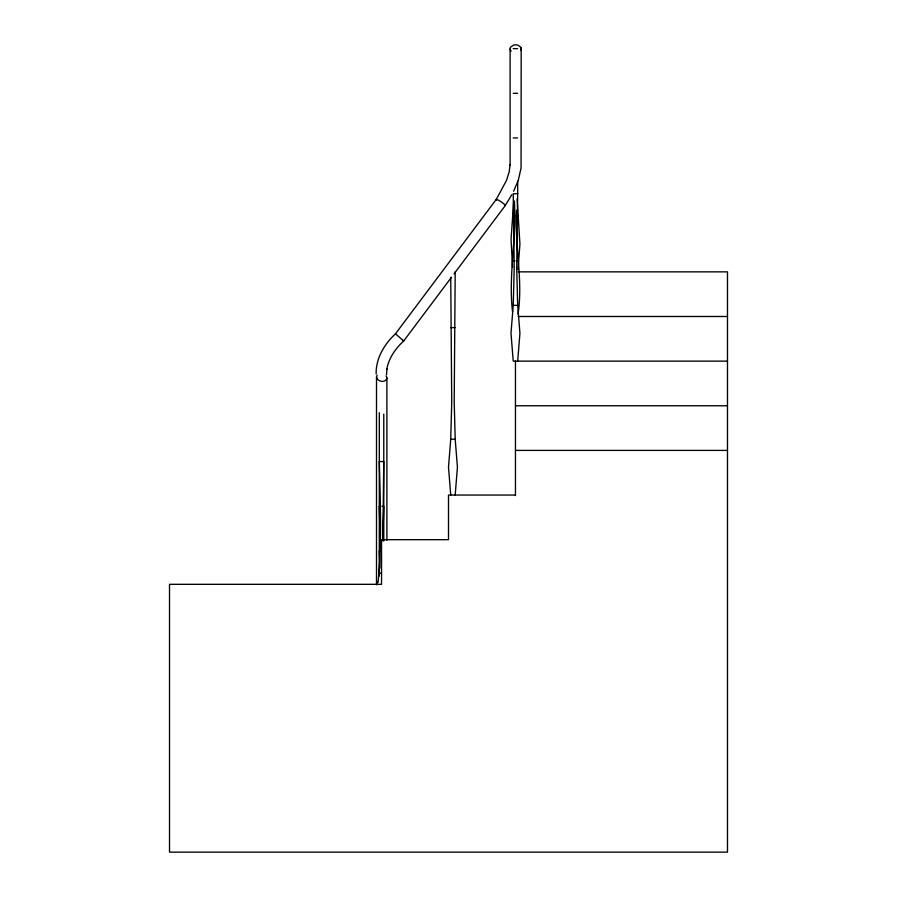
<?xml version="1.0" encoding="UTF-8"?>
<svg xmlns="http://www.w3.org/2000/svg" width="897" height="897" viewBox="0 0 897 897"><rect width="100%" height="100%" fill="white"/><g stroke="black" fill="none" stroke-linecap="round" stroke-linejoin="round"><path stroke-width="1.35" d="M376.168 373.937C375.72 358.419 384.421 344.078 395.476 333.796L496.243 199.437L506.435 180.544L509.182 171.888L510.124 164.409L510.113 165.418L510.113 49.167M386.551 374.677L386.899 368.645L386.764 369.396C388.693 358.251 395.465 348.529 403.672 341.006L451.505 277.229M382.828 540.745L383.77 506.211L382.66 506.211M513.723 201.444L511.055 239.286L512.546 267.239M378.074 582.422C381.887 542.315 380.373 501.804 379.308 461.563L383.77 461.563L382.851 539.949M450.731 495.043L448.5 467.146L450.731 439.25L451.729 402.058L450.731 277.431M455.194 271.858L454.207 402.058L455.194 439.25L457.425 467.146L455.194 495.043M512.546 311.876C508.184 274.93 516.863 238.019 514.329 200.917M727.489 361.132L513.23 361.132L510.998 333.236L513.23 305.339L514.216 268.136L513.23 193.741L517.692 193.741L517.692 181.183M517.692 193.741L516.694 268.136L517.692 305.339L519.924 333.236L517.692 361.132M376.729 584.922L376.628 582.736A3.936 3.308 0 0 1 377.099 581.783M376.505 583.812L376.505 377.02L377.099 375.137M386.102 375.899C388.872 379.375 383.714 382.571 380.552 381.09A6.683 5.124 -3.6 0 1 377.301 379.016L376.505 377.02M518.029 269.549L519.924 243.962L517.109 198.798M518.029 314.185C523.299 279.584 514.396 244.971 516.594 210.212M513.645 191.162L518.287 180.241L521.056 168.12L521.191 48.203M511.806 194.705L505.213 205.626L454.028 273.877M504.832 205.626L505.213 205.626A3.947 0.695 34.9 0 0 504.518 204.415L501.602 202.105A6.627 1.177 34.9 0 0 498.171 200.042L496.243 199.437A3.947 0.695 34.9 0 0 496.4 200.065M513.23 48.662L517.614 48.662M513.23 93.299L517.614 93.299M513.23 137.936L517.614 137.936M513.23 216.054L514.34 216.054M516.033 216.054L517.692 216.054M513.23 260.691L514.34 260.691M516.033 260.691L517.692 260.691M518.242 271.858L727.489 271.858L727.489 852.15L169.511 852.15L169.511 584.317L381.539 584.317L381.539 539.68L448.5 539.68L448.5 495.043L515.461 495.043M513.23 305.339L517.692 305.339M518.242 316.495L727.489 316.495M450.731 327.652L455.194 327.652M515.461 405.769L727.489 405.769M450.731 439.25L455.194 439.25M515.461 450.406L727.489 450.406M380.967 506.211L379.308 506.211L380.306 543.403M380.967 550.848L379.308 550.848L379.891 568.104M379.308 573.161L381.539 573.161M395.857 334.121L403.672 341.006L402.955 340.367M511.2 51.017L510.483 50.142A3.936 3.274 0 0 1 510.505 47.182L513.544 45.108A6.615 5.505 0 0 1 517.816 45.119L520.821 47.227A3.936 3.274 0 0 1 520.787 50.187M515.461 361.132L515.461 495.581M386.899 377.895L386.899 540.229M383.77 414.145L383.77 541.082M379.308 412.743L379.308 575.952"/></g></svg>
